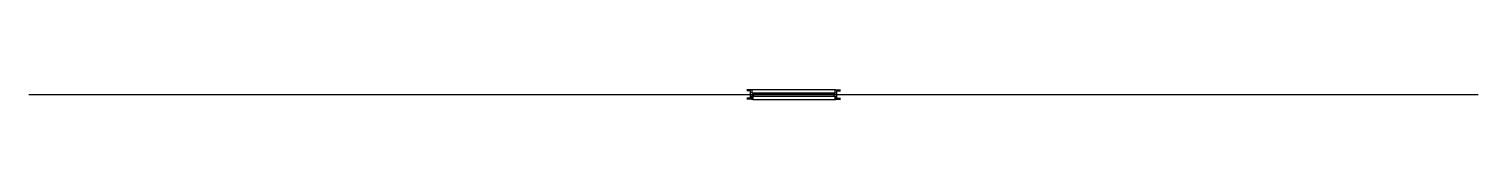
# Model space of a CAD drawing. Units: millimetres at full size, sheet at 1:100. Extents: x -15551 to 15061, y -3595 to -3385.
import ezdxf

# ---------------------------------------------------------------- set-up
doc = ezdxf.new("R2010")
doc.units = ezdxf.units.MM
doc.header["$LTSCALE"] = 100
doc.layers.add('0-0', color=7, linetype='Continuous')

msp = doc.modelspace()

# ---------------------------------------------------------------- linework, layer by layer
at = {"layer": '0-0'}
for p, q in [((-15551, -3489.8), (15061.2, -3489.8)), ((-304.9, -3564.8), (-384.9, -3564.8)), ((-254.9, -3454.8), (-254.9, -3484.8)), ((-254.9, -3454.8), (1465.1, -3454.8)), ((-254.9, -3484.8), (1465.1, -3484.8)), ((1465.1, -3454.8), (1465.1, -3484.8)), ((1515.1, -3564.8), (1595.1, -3564.8))]:
    msp.add_line(p, q, dxfattribs=at)
at = {"layer": '0-0', "color": 2}
for p, q in [((-269.9, -3394.8), (-384.9, -3394.8)), ((-284.9, -3584.8), (-384.9, -3584.8)), ((-269.9, -3444.8), (-279.9, -3444.8)), ((-279.9, -3454.8), (-279.9, -3444.8)), ((-269.9, -3444.8), (-269.9, -3394.8)), ((1480.1, -3394.8), (1595.1, -3394.8)), ((1480.1, -3444.8), (1480.1, -3394.8)), ((1480.1, -3444.8), (1490.1, -3444.8)), ((1490.1, -3454.8), (1490.1, -3444.8)), ((1495.1, -3584.8), (1595.1, -3584.8))]:
    msp.add_line(p, q, dxfattribs=at)
at = {"layer": '0-0', "color": 6}
for p, q in [((-284.9, -3524.8), (-284.9, -3594.8)), ((-259.9, -3524.8), (-284.9, -3524.8)), ((-259.9, -3594.8), (-284.9, -3594.8)), ((-259.9, -3524.8), (-259.9, -3594.8)), ((1470.1, -3524.8), (1470.1, -3594.8)), ((1470.1, -3524.8), (1495.1, -3524.8)), ((1470.1, -3594.8), (1495.1, -3594.8)), ((1495.1, -3524.8), (1495.1, -3594.8))]:
    msp.add_line(p, q, dxfattribs=at)
at = {"layer": '0-0', "color": 4}
for p, q in [((-279.9, -3394.8), (-279.9, -3384.8)), ((-279.9, -3384.8), (1490.1, -3384.8)), ((-259.9, -3594.8), (1470.1, -3594.8)), ((-244.9, -3524.8), (1455.1, -3524.8)), ((1490.1, -3394.8), (1490.1, -3384.8))]:
    msp.add_line(p, q, dxfattribs=at)
at = {"layer": '0-0'}
for points in [[(-304.9, -3564.8), (-304.9, -3414.8), (-384.9, -3414.8)], [(-279.9, -3454.8), (-259.9, -3454.8), (-259.9, -3489.8), (-244.9, -3489.8), (-244.9, -3524.8), (-279.9, -3524.8)], [(1490.1, -3454.8), (1470.1, -3454.8), (1470.1, -3489.8), (1455.1, -3489.8), (1455.1, -3524.8), (1490.1, -3524.8)], [(1515.1, -3564.8), (1515.1, -3414.8), (1595.1, -3414.8)]]:
    msp.add_lwpolyline(points, dxfattribs=at)
at = {"layer": '0-0', "color": 4}
for points in [[(-269.9, -3454.8), (-271.9, -3452.8), (-271.9, -3446.8), (-269.9, -3444.8)], [(1480.1, -3454.8), (1482.1, -3452.8), (1482.1, -3446.8), (1480.1, -3444.8)]]:
    msp.add_lwpolyline(points, dxfattribs=at)

doc.saveas('drawing.dxf')
